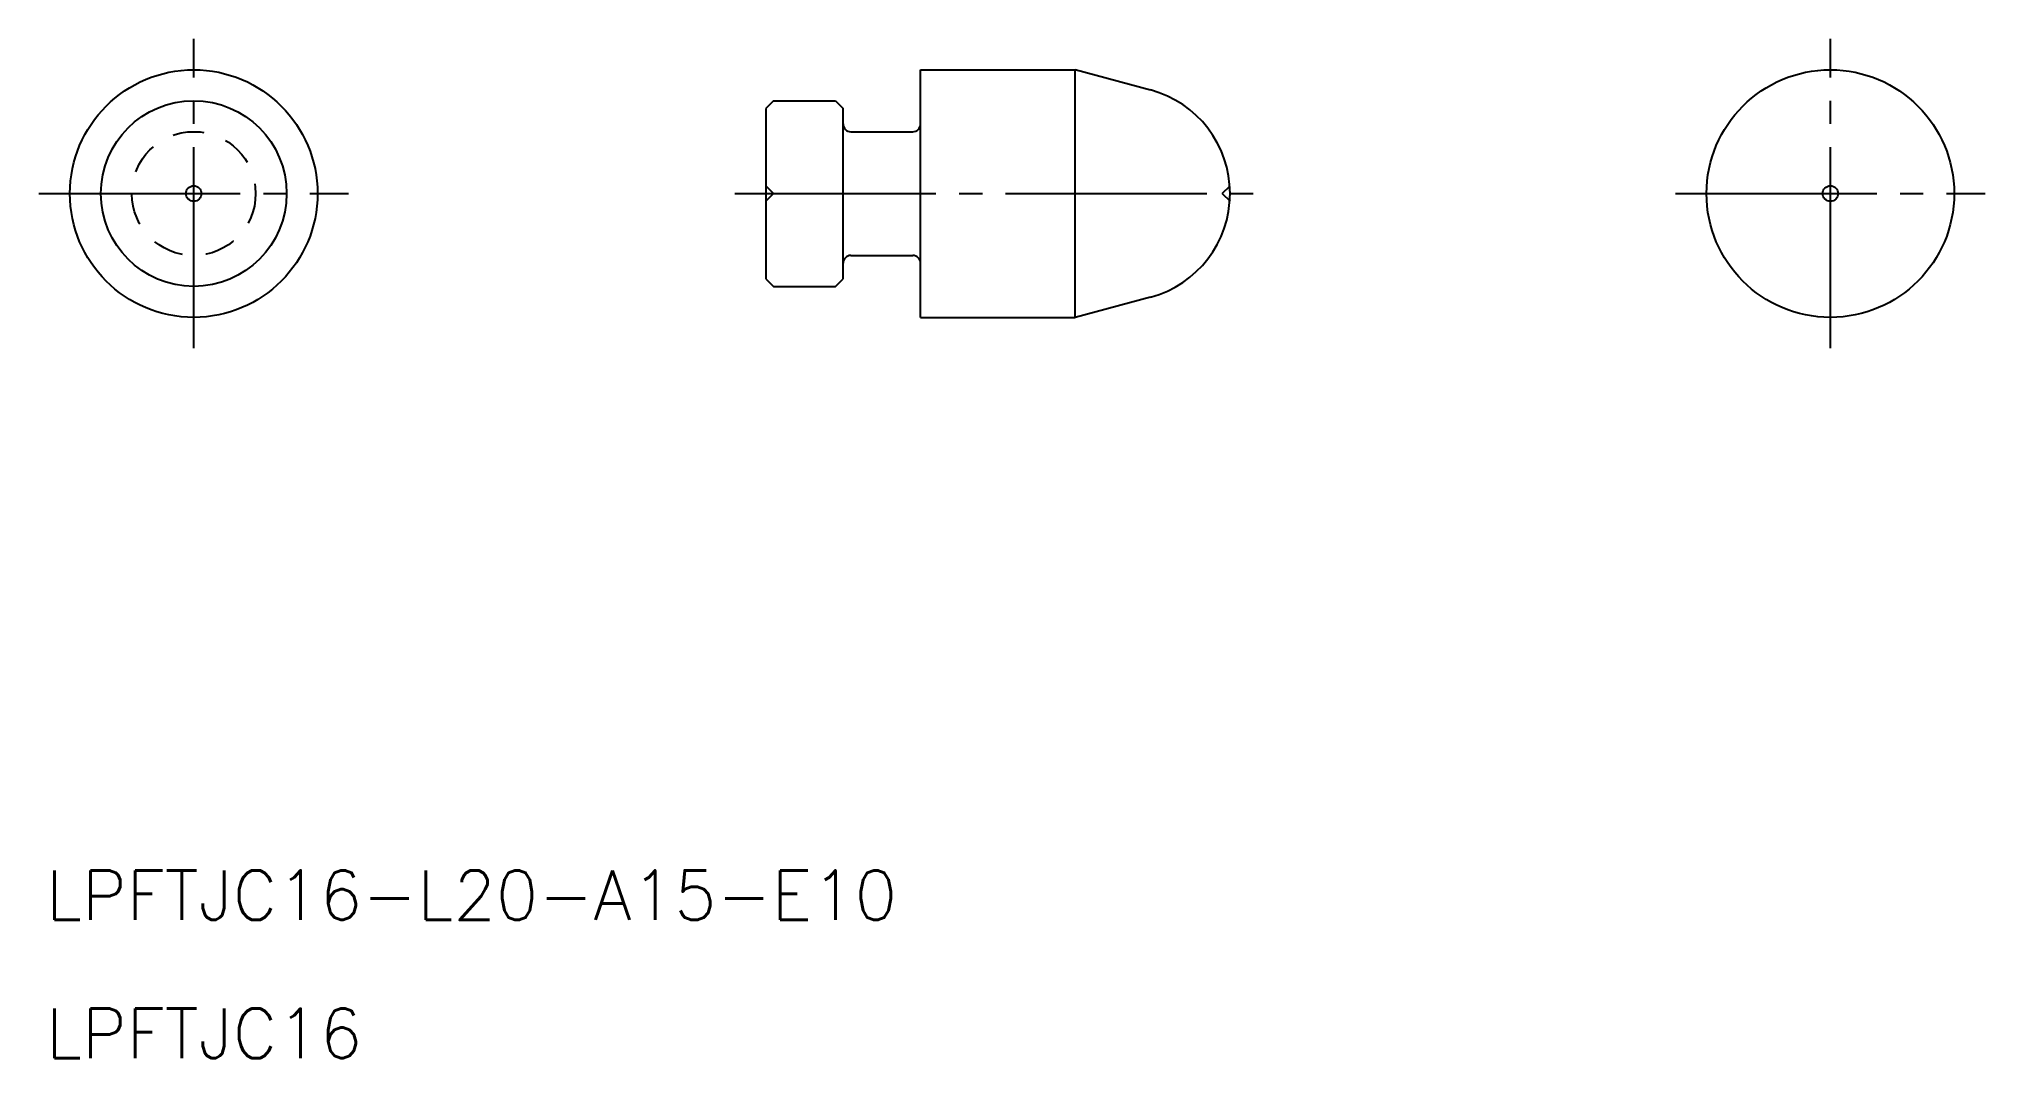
# Model space of a CAD drawing. Extents: x 52 to 178, y 147 to 213.
import ezdxf

# ---------------------------------------------------------------- set-up
doc = ezdxf.new("R2010")
doc.units = 0
doc.linetypes.add('CENTER', pattern=[17.5, 13, -1.5, 1.5, -1.5])
doc.linetypes.add('DASHED', pattern=[3.5, 2, -1.5])
doc.layers.get('0').update_dxf_attribs({"linetype": 'CONTINUOUS'})
doc.layers.add('CENTER', color=1, linetype='CENTER')
doc.styles.get("Standard").update_dxf_attribs({"font": 'txt.shx', "bigfont": '@extfont2.shx'})

msp = doc.modelspace()

# ---------------------------------------------------------------- linework, layer by layer
at = {"color": 7, "linetype": 'CONTINUOUS'}
for p, q in [((109.23, 194.69), (109.23, 210.69)), ((109.23, 210.69), (119.23, 210.69)), ((119.23, 194.69), (119.23, 210.69)), ((124.09, 209.38), (119.23, 210.69)), ((99.73, 208.69), (99.23, 208.19)), ((99.23, 208.19), (99.23, 197.19)), ((99.73, 208.69), (103.73, 208.69)), ((103.73, 208.69), (104.23, 208.19)), ((104.23, 197.19), (104.23, 208.19)), ((104.73, 206.69), (108.73, 206.69)), ((104.73, 198.69), (108.73, 198.69)), ((99.23, 197.19), (99.73, 196.69)), ((99.73, 196.69), (103.73, 196.69)), ((103.73, 196.69), (104.23, 197.19)), ((124.09, 195.99), (119.23, 194.69)), ((109.23, 194.69), (119.23, 194.69))]:
    msp.add_line(p, q, dxfattribs=at)
at = {"color": 3, "linetype": 'DASHED'}
for p, q in [((99.73, 202.69), (99.23, 203.19)), ((99.73, 202.69), (99.23, 202.19)), ((128.73, 202.69), (129.23, 203.19)), ((128.73, 202.69), (129.23, 202.19))]:
    msp.add_line(p, q, dxfattribs=at)
at = {"color": 7, "linetype": 'CONTINUOUS'}
for centre, radius in [((62.27, 202.69), 8), ((168.02, 202.69), 8), ((62.27, 202.69), 6), ((62.27, 202.69), 0.5), ((168.02, 202.69), 0.5)]:
    msp.add_circle(centre, radius, dxfattribs=at)
at = {"color": 3, "linetype": 'DASHED'}
msp.add_circle((62.27, 202.69), 4, dxfattribs=at)
at = {"color": 7, "linetype": 'CONTINUOUS'}
for centre, radius, start, end in [((122.3, 202.69), 6.93, 285, 75), ((104.73, 207.19), 0.5, 180, 270), ((108.73, 207.19), 0.5, 270, 0), ((104.73, 198.19), 0.5, 90, 180), ((108.73, 198.19), 0.5, 0, 90)]:
    msp.add_arc(centre, radius, start, end, dxfattribs=at)
at = {"layer": 'CENTER', "color": 1, "linetype": 'CENTER'}
for p, q in [((62.27, 192.69), (62.27, 212.69)), ((168.02, 192.69), (168.02, 212.69)), ((52.27, 202.69), (72.27, 202.69)), ((97.23, 202.69), (131.23, 202.69)), ((158.02, 202.69), (178.02, 202.69))]:
    msp.add_line(p, q, dxfattribs=at)

# ---------------------------------------------------------------- texts
at = {"color": 7, "linetype": 'CONTINUOUS'}
for s, p in [('LPFTJC16-L20-A15-E10', (52.72, 155.75)), ('LPFTJC16', (52.72, 146.82))]:
    msp.add_text(s, height=3.2, dxfattribs=at).set_placement(p)

doc.saveas('drawing.dxf')
